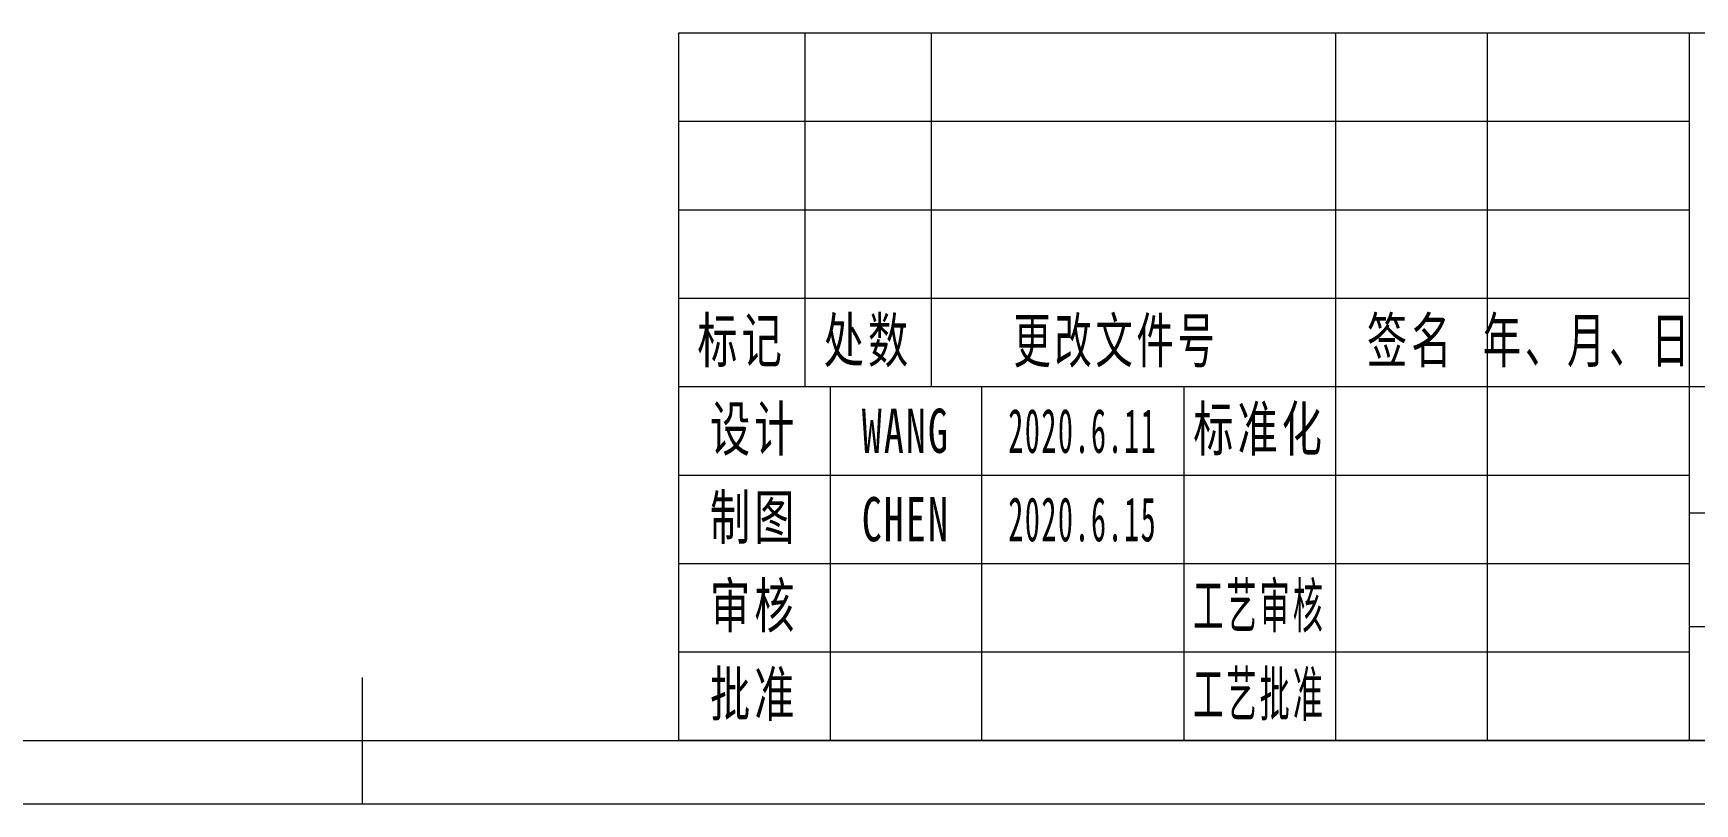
# Model space of a CAD drawing. Header units: millimetres. Extents: x -15766 to 80009, y -9701 to 15159.
# Drawn here: x -9191 to -8928, y 2838.5 to 2960.5 of the extents above; entities that cross this region are included whole.
import ezdxf

# ---------------------------------------------------------------- set-up
doc = ezdxf.new("R2010")
doc.units = ezdxf.units.MM
for name, color, linetype, lineweight in [('CDRAFT0', 7, 'Continuous', 18), ('title_frame', 7, 'Continuous', 18), ('尺寸线层', 3, 'Continuous', 18), ('粗实线层_1', 7, 'Continuous', 15), ('细实线层', 7, 'Continuous', 18)]:
    doc.layers.add(name, color=color, linetype=linetype, lineweight=lineweight)
doc.styles.add('UserTxtStyle1', font='', dxfattribs={"width": 0.618357})
doc.styles.add('UserTxtStyle2', font='', dxfattribs={"width": 0.634692})
doc.styles.add('标准', font='', dxfattribs={"width": 0.667})
doc.styles.get('UserTxtStyle1').set_extended_font_data('宋体')
doc.styles.get('UserTxtStyle2').set_extended_font_data('宋体')
doc.styles.get('标准').set_extended_font_data('宋体')

# ---------------------------------------------------------------- blocks, each defined once
blk = doc.blocks.new('*X1575')
at = {"layer": 'CDRAFT0'}
blk.add_line((0, 0), (420, 0), dxfattribs=at)
at = {"layer": '粗实线层_1'}
for p, q in [((210, 0), (210, 10)), ((25, 5), (415, 5))]:
    blk.add_line(p, q, dxfattribs=at)

msp = doc.modelspace()

# ---------------------------------------------------------------- linework, layer by layer
at = {"layer": '粗实线层_1'}
for p, q in [((-8728.88215, 2960.48453), (-9088.88215, 2960.48453)), ((-9088.88215, 2960.48453), (-9088.88215, 2848.48453)), ((-8928.88215, 2960.48453), (-8928.88215, 2848.48453)), ((-8828.88215, 2904.48453), (-9088.88215, 2904.48453)), ((-9008.88215, 2904.48453), (-9008.88215, 2848.48453)), ((-8928.88215, 2890.48453), (-9088.88215, 2890.48453)), ((-8928.88215, 2876.48453), (-9088.88215, 2876.48453)), ((-8828.88215, 2866.48453), (-8928.88215, 2866.48453)), ((-8928.88215, 2862.48453), (-9088.88215, 2862.48453)), ((-8728.88215, 2848.48453), (-9088.88215, 2848.48453))]:
    msp.add_line(p, q, dxfattribs=at)
at = {"layer": '细实线层'}
for p, q in [((-9068.88215, 2960.48453), (-9068.88215, 2904.48453)), ((-9048.88215, 2960.48453), (-9048.88215, 2904.48453)), ((-8984.88215, 2960.48453), (-8984.88215, 2848.48453)), ((-8960.88215, 2960.48453), (-8960.88215, 2848.48453)), ((-8928.88215, 2946.48453), (-9088.88215, 2946.48453)), ((-8928.88215, 2932.48453), (-9088.88215, 2932.48453)), ((-8928.88215, 2918.48453), (-9088.88215, 2918.48453)), ((-9064.88215, 2904.48453), (-9064.88215, 2848.48453)), ((-9040.88215, 2904.48453), (-9040.88215, 2848.48453)), ((-8828.88215, 2884.48453), (-8928.88215, 2884.48453))]:
    msp.add_line(p, q, dxfattribs=at)

# ---------------------------------------------------------------- block references
at = {"layer": 'title_frame', "xscale": 2, "yscale": 2, "zscale": 2}
msp.add_blockref('*X1575', (-9558.88215, 2838.48453), dxfattribs=at)

# ---------------------------------------------------------------- texts
at = {"layer": '尺寸线层', "char_height": 7, "attachment_point": 5, "line_spacing_factor": 1.15057}
for s, insert, width, style in [('\\T1.1;标记', (-9078.88215, 2911.48453), 36, '标准'), ('\\T1.1;处数', (-9058.88215, 2911.48453), 36, '标准'), ('\\T1.1;更改文件号', (-9019.61532, 2911.43654), 60, 'UserTxtStyle1'), ('\\T1.1;签名', (-8972.88215, 2911.48453), 44, '标准'), ('\\T1.1;年、月、日', (-8944.88215, 2911.48453), 60, 'UserTxtStyle2'), ('\\T1.1;设计', (-9076.88215, 2897.48453), 44, '标准'), ('\\T1.1;标准化', (-8996.88215, 2897.48453), 44, '标准'), ('{\\T1.1;WANG}', (-9052.88215, 2897.48453), 44, '标准'), ('{\\W0.5;\\T1.1;2020.6.11}', (-9024.88215, 2897.48453), 32, '标准'), ('\\T1.1;制图', (-9076.88215, 2883.48453), 44, '标准'), ('{\\T1.1;CHEN}', (-9052.88215, 2883.48453), 44, '标准'), ('{\\W0.5;\\T1.1;2020.6.15}', (-9024.88215, 2883.48453), 32, '标准'), ('\\T1.1;审核', (-9076.88215, 2869.48453), 44, '标准'), ('{\\W0.5;\\T1.1;工艺审核}', (-8996.88215, 2869.48453), 44, '标准'), ('{\\T1.1;批准}', (-9076.88215, 2855.48453), 44, '标准'), ('{\\W0.5;\\T1.1;工艺批准}', (-8996.88215, 2855.48453), 44, '标准')]:
    msp.add_mtext(s, dxfattribs=dict(at, insert=insert, width=width, style=style))

doc.saveas('drawing.dxf')
